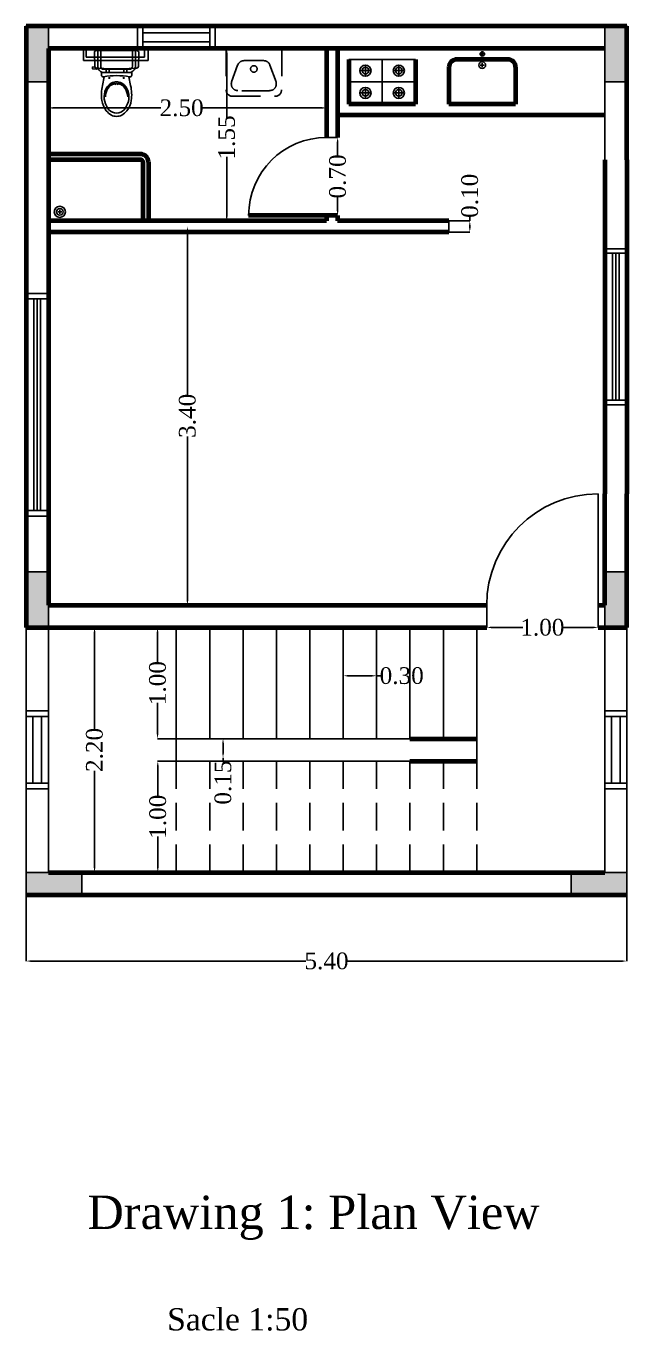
# Model space of a CAD drawing. Extents: x 159757 to 319554, y 183478 to 366995.
# Drawn here: x 159784.95 to 159790.35, y 183478.13 to 183489.84 of the extents above; entities that cross this region are included whole.
import ezdxf

# ---------------------------------------------------------------- set-up
doc = ezdxf.new("R2010")
doc.units = 0
doc.header["$MEASUREMENT"] = 0
doc.header["$PDSIZE"] = 2
doc.linetypes.add('Default', pattern=[0])
doc.linetypes.add('HIDDEN', pattern=[0.375, 0.25, -0.125])
for name, color, linetype in [('22', 3, 'HIDDEN'), ('DIM6', 180, 'Continuous'), ('Equipment', 31, 'Default'), ('FUR', 45, 'Continuous'), ('INT', 3, 'Continuous')]:
    doc.layers.add(name, color=color, linetype=linetype)
doc.layers.add('LINE-NUSS', color=255, linetype='Continuous', lineweight=70)
doc.styles.add('ATT', font='TXT')
doc.styles.get("Standard").update_dxf_attribs({"font": 'times.ttf', "height": 0.15})
doc.styles.add('style13', font='times.ttf', dxfattribs={"height": 0.06})
doc.dimstyles.new('Copy of dss', dxfattribs={"dimtxt": 0.18, "dimasz": 0.07, "dimexe": 0.18, "dimexo": 0.0625, "dimgap": 0.09, "dimtad": 0, "dimtoh": 1, "dimrnd": 0.05, "dimzin": 0, "dimdsep": 46, "dimtxsty": 'ATT', "dimcen": 0.09, "dimse1": 1, "dimse2": 1, "dimclrd": 8, "dimclrt": 2, "dimadec": 0, "dimazin": 0, "dimtfac": 1, "dimtofl": 0, "dimtmove": 0, "dimatfit": 3, "dimfxl": 0.18, "dimtolj": 1, "dimtzin": 0, "dimarcsym": 0})

# ---------------------------------------------------------------- blocks, each defined once
blk = doc.blocks.new('*D127')
at = {"layer": 'DEFPOINTS', "color": 0, "linetype": 'Continuous', "transparency": 16777216}
for p in [(159784.952, 183482.045), (159790.352, 183482.045), (159790.352, 183481.449)]:
    blk.add_point(p, dxfattribs=at)
at = {"layer": 'DIM6', "color": 0, "linetype": 'Continuous', "lineweight": -2, "transparency": 16777216}
for p, q in [((159784.952, 183482.043), (159784.952, 183481.447)), ((159790.352, 183482.043), (159790.352, 183481.447))]:
    blk.add_line(p, q, dxfattribs=at)
at = {"layer": 'DIM6', "color": 7, "linetype": 'Continuous', "lineweight": -2, "transparency": 16777216}
for p, q in [((159784.992, 183481.449), (159787.467, 183481.449)), ((159790.312, 183481.449), (159787.836, 183481.449))]:
    blk.add_line(p, q, dxfattribs=at)
at = {"layer": 'DIM6', "color": 7, "linetype": 'Continuous', "transparency": 16777216}
for points in [[(159784.992, 183481.455), (159784.992, 183481.442), (159784.952, 183481.449)], [(159790.312, 183481.455), (159790.312, 183481.442), (159790.352, 183481.449)]]:
    blk.add_solid(points, dxfattribs=at)
at = {"layer": 'DIM6', "color": 7, "linetype": 'Continuous', "transparency": 16777216, "insert": (159787.652, 183481.449), "char_height": 0.15, "attachment_point": 5}
blk.add_mtext('\\A1;5.40', dxfattribs=at)
blk = doc.blocks.new('*D128')
at = {"layer": 'DEFPOINTS', "color": 0, "linetype": 'Continuous', "transparency": 16777216}
for p in [(159787.802, 183484.011), (159788.102, 183484.011), (159788.102, 183484.011)]:
    blk.add_point(p, dxfattribs=at)
at = {"layer": 'DIM6', "color": 0, "linetype": 'Continuous', "lineweight": -2, "transparency": 16777216}
for p, q in [((159787.802, 183484.013), (159787.802, 183484.012)), ((159788.102, 183484.013), (159788.102, 183484.012))]:
    blk.add_line(p, q, dxfattribs=at)
at = {"layer": 'DIM6', "color": 7, "linetype": 'Continuous', "lineweight": -2, "transparency": 16777216}
for p, q in [((159787.842, 183484.011), (159788.062, 183484.011)), ((159788.102, 183484.011), (159788.142, 183484.011))]:
    blk.add_line(p, q, dxfattribs=at)
at = {"layer": 'DIM6', "color": 7, "linetype": 'Continuous', "transparency": 16777216}
for points in [[(159787.842, 183484.017), (159787.842, 183484.004), (159787.802, 183484.011)], [(159788.062, 183484.017), (159788.062, 183484.004), (159788.102, 183484.011)]]:
    blk.add_solid(points, dxfattribs=at)
at = {"layer": 'DIM6', "color": 7, "linetype": 'Continuous', "transparency": 16777216, "insert": (159788.328, 183484.011), "char_height": 0.15, "attachment_point": 5}
blk.add_mtext('\\A1;0.30', dxfattribs=at)
blk = doc.blocks.new('*D129')
at = {"layer": 'DEFPOINTS', "color": 0, "linetype": 'Continuous', "transparency": 16777216}
for p in [(159786.134, 183484.445), (159786.302, 183484.445), (159786.302, 183483.445)]:
    blk.add_point(p, dxfattribs=at)
at = {"layer": 'DIM6', "color": 0, "linetype": 'Continuous', "lineweight": -2, "transparency": 16777216}
for p, q in [((159786.3, 183484.445), (159786.132, 183484.445)), ((159786.3, 183483.445), (159786.132, 183483.445))]:
    blk.add_line(p, q, dxfattribs=at)
at = {"layer": 'DIM6', "color": 7, "linetype": 'Continuous', "lineweight": -2, "transparency": 16777216}
for p, q in [((159786.134, 183484.405), (159786.134, 183484.122)), ((159786.134, 183483.485), (159786.134, 183483.768))]:
    blk.add_line(p, q, dxfattribs=at)
at = {"layer": 'DIM6', "color": 7, "linetype": 'Continuous', "transparency": 16777216}
for points in [[(159786.127, 183484.405), (159786.14, 183484.405), (159786.134, 183484.445)], [(159786.127, 183483.485), (159786.14, 183483.485), (159786.134, 183483.445)]]:
    blk.add_solid(points, dxfattribs=at)
at = {"layer": 'DIM6', "color": 7, "linetype": 'Continuous', "transparency": 16777216, "insert": (159786.134, 183483.945), "char_height": 0.15, "attachment_point": 5, "rotation": 90}
blk.add_mtext('\\A1;1.00', dxfattribs=at)
blk = doc.blocks.new('*D130')
at = {"layer": 'DEFPOINTS', "color": 0, "linetype": 'Continuous', "transparency": 16777216}
for p in [(159785.465, 183484.445), (159785.465, 183482.245), (159785.567, 183482.245)]:
    blk.add_point(p, dxfattribs=at)
at = {"layer": 'DIM6', "color": 0, "linetype": 'Continuous', "lineweight": -2, "transparency": 16777216}
for p, q in [((159785.467, 183484.445), (159785.569, 183484.445)), ((159785.467, 183482.245), (159785.569, 183482.245))]:
    blk.add_line(p, q, dxfattribs=at)
at = {"layer": 'DIM6', "color": 7, "linetype": 'Continuous', "lineweight": -2, "transparency": 16777216}
for p, q in [((159785.567, 183484.405), (159785.567, 183483.532)), ((159785.567, 183482.285), (159785.567, 183483.157))]:
    blk.add_line(p, q, dxfattribs=at)
at = {"layer": 'DIM6', "color": 7, "linetype": 'Continuous', "transparency": 16777216}
for points in [[(159785.561, 183484.405), (159785.574, 183484.405), (159785.567, 183484.445)], [(159785.561, 183482.285), (159785.574, 183482.285), (159785.567, 183482.245)]]:
    blk.add_solid(points, dxfattribs=at)
at = {"layer": 'DIM6', "color": 7, "linetype": 'Continuous', "transparency": 16777216, "insert": (159785.567, 183483.345), "char_height": 0.15, "attachment_point": 5, "rotation": 90}
blk.add_mtext('\\A1;2.20', dxfattribs=at)
blk = doc.blocks.new('*D131')
at = {"layer": 'DEFPOINTS', "color": 0, "linetype": 'Continuous', "transparency": 16777216}
for p in [(159786.136, 183483.245), (159786.302, 183483.245), (159786.302, 183482.245)]:
    blk.add_point(p, dxfattribs=at)
at = {"layer": 'DIM6', "color": 0, "linetype": 'Continuous', "lineweight": -2, "transparency": 16777216}
for p, q in [((159786.3, 183483.245), (159786.134, 183483.245)), ((159786.3, 183482.245), (159786.134, 183482.245))]:
    blk.add_line(p, q, dxfattribs=at)
at = {"layer": 'DIM6', "color": 7, "linetype": 'Continuous', "lineweight": -2, "transparency": 16777216}
for p, q in [((159786.136, 183483.205), (159786.136, 183482.922)), ((159786.136, 183482.285), (159786.136, 183482.568))]:
    blk.add_line(p, q, dxfattribs=at)
at = {"layer": 'DIM6', "color": 7, "linetype": 'Continuous', "transparency": 16777216}
for points in [[(159786.129, 183483.205), (159786.142, 183483.205), (159786.136, 183483.245)], [(159786.129, 183482.285), (159786.142, 183482.285), (159786.136, 183482.245)]]:
    blk.add_solid(points, dxfattribs=at)
at = {"layer": 'DIM6', "color": 7, "linetype": 'Continuous', "transparency": 16777216, "insert": (159786.136, 183482.745), "char_height": 0.15, "attachment_point": 5, "rotation": 90}
blk.add_mtext('\\A1;1.00', dxfattribs=at)
blk = doc.blocks.new('*D132')
at = {"layer": 'DEFPOINTS', "color": 0, "linetype": 'Continuous', "transparency": 16777216}
for p in [(159786.902, 183483.445), (159786.722, 183483.274), (159786.722, 183483.274)]:
    blk.add_point(p, dxfattribs=at)
at = {"layer": 'DIM6', "color": 0, "linetype": 'Continuous', "lineweight": -2, "transparency": 16777216}
for p, q in [((159786.9, 183483.445), (159786.721, 183483.445)), ((159786.72, 183483.274), (159786.721, 183483.274))]:
    blk.add_line(p, q, dxfattribs=at)
at = {"layer": 'DIM6', "color": 7, "linetype": 'Continuous', "lineweight": -2, "transparency": 16777216}
for p, q in [((159786.722, 183483.405), (159786.722, 183483.314)), ((159786.722, 183483.274), (159786.722, 183483.234))]:
    blk.add_line(p, q, dxfattribs=at)
at = {"layer": 'DIM6', "color": 7, "linetype": 'Continuous', "transparency": 16777216}
for points in [[(159786.715, 183483.405), (159786.729, 183483.405), (159786.722, 183483.445)], [(159786.715, 183483.314), (159786.729, 183483.314), (159786.722, 183483.274)]]:
    blk.add_solid(points, dxfattribs=at)
at = {"layer": 'DIM6', "color": 7, "linetype": 'Continuous', "transparency": 16777216, "insert": (159786.722, 183483.052), "char_height": 0.15, "attachment_point": 5, "rotation": 90}
blk.add_mtext('\\A1;0.15', dxfattribs=at)
blk = doc.blocks.new('*D133')
at = {"layer": 'DEFPOINTS', "color": 0, "linetype": 'Continuous', "transparency": 16777216}
for p in [(159789.092, 183484.445), (159790.092, 183484.445), (159790.092, 183484.445)]:
    blk.add_point(p, dxfattribs=at)
at = {"layer": 'DIM6', "color": 0, "linetype": 'Continuous', "lineweight": -2, "transparency": 16777216}
for p, q in [((159789.092, 183484.447), (159789.092, 183484.446)), ((159790.092, 183484.447), (159790.092, 183484.446))]:
    blk.add_line(p, q, dxfattribs=at)
at = {"layer": 'DIM6', "color": 7, "linetype": 'Continuous', "lineweight": -2, "transparency": 16777216}
for p, q in [((159789.132, 183484.445), (159789.415, 183484.445)), ((159790.052, 183484.445), (159789.769, 183484.445))]:
    blk.add_line(p, q, dxfattribs=at)
at = {"layer": 'DIM6', "color": 7, "linetype": 'Continuous', "transparency": 16777216}
for points in [[(159789.132, 183484.452), (159789.132, 183484.438), (159789.092, 183484.445)], [(159790.052, 183484.452), (159790.052, 183484.438), (159790.092, 183484.445)]]:
    blk.add_solid(points, dxfattribs=at)
at = {"layer": 'DIM6', "color": 7, "linetype": 'Continuous', "transparency": 16777216, "insert": (159789.592, 183484.445), "char_height": 0.15, "attachment_point": 5}
blk.add_mtext('\\A1;1.00', dxfattribs=at)
blk = doc.blocks.new('A$C005B6D84')
at = {"layer": '22', "color": 33}
for p, q in [((0.43, 0.5), (0.059, 0.5)), ((0.43, 0), (0.43, 0.5)), ((0, 0.44), (0, 0.06)), ((0.05, 0.108), (0.05, 0.393)), ((0.13, 0.45), (0.28, 0.396)), ((0.32, 0.339), (0.32, 0.161)), ((0.13, 0.05), (0.28, 0.105)), ((0.43, 0), (0.059, 0))]:
    blk.add_line(p, q, dxfattribs=at)
blk.add_circle((0.245, 0.25), 0.0293, dxfattribs=at)
for centre, start, end in [((0.059, 0.44), 90, 180), ((0.11, 0.393), 70.1, 180), ((0.26, 0.339), 0, 69.98), ((0.26, 0.161), 290.02, 0), ((0.059, 0.06), 180, 270), ((0.11, 0.108), 180, 289.9)]:
    blk.add_arc(centre, 0.0595, start, end, dxfattribs=at)
blk = doc.blocks.new('toilet-n')
at = {"layer": 'Equipment'}
for p, q in [((0.217, 0), (0.217, -0.15)), ((0.083, -0.215), (-0.083, -0.215)), ((-0.073, -0.315), (-0.093, -0.315)), ((-0.083, -0.305), (-0.083, -0.325)), ((0.073, -0.315), (0.093, -0.315)), ((0.083, -0.305), (0.083, -0.325))]:
    blk.add_line(p, q, dxfattribs=at)
for points in [[(-0.235, 0), (0.235, 0, -0.421203), (0.255, -0.02), (0.251, -0.182, -0.384529), (0.232, -0.201, -0.020097), (0, -0.21, -0.020097), (-0.232, -0.201, -0.384529), (-0.251, -0.182), (-0.255, -0.02, -0.421203)], [(-0.174, -0.25), (0.174, -0.25), (0.174, -0.283, -0.472458), (0.15, -0.302, 0.097656), (-0.15, -0.302, -0.472458), (-0.174, -0.283)], [(0, -0.719, 0.221073), (0.087, -0.679, 0.102493), (0.136, -0.587, 0.121565), (0.134, -0.472, 0.187395), (0.062, -0.375, 0.126952), (0, -0.359, 0.126952), (-0.062, -0.375, 0.187395), (-0.134, -0.472, 0.121565), (-0.136, -0.587, 0.102493), (-0.087, -0.679, 0.221073)]]:
    blk.add_lwpolyline(points, format="xyb", close=True, dxfattribs=at)
for points in [[(-0.214, -0.202, -0.081906), (-0.217, -0.18), (-0.217, 0)], [(-0.172, -0.205, -0.203745), (-0.182, -0.18), (-0.182, 0)], [(0.172, -0.205, 0.203745), (0.183, -0.18), (0.183, 0)], [(-0.212, -0.208, -0.019656), (-0.214, -0.202)], [(0.214, -0.202, -0.32142), (0.148, -0.25), (-0.148, -0.25, -0.300027), (-0.212, -0.208)], [(-0.12, -0.215), (-0.148, -0.215, -0.194092), (-0.172, -0.205)], [(0.174, -0.203, -0.216674), (0.148, -0.215), (0.12, -0.215)], [(0.217, -0.15), (0.217, -0.19), (0.217, -0.18, -0.081902), (0.214, -0.202)], [(0.141, -0.3), (0.162, -0.402, -0.088113), (0.17, -0.574, -0.124068), (0.118, -0.691, -0.086475), (0.059, -0.742, -0.130408), (0, -0.756, -0.130408), (-0.059, -0.742, -0.086475), (-0.118, -0.691, -0.124068), (-0.17, -0.574, -0.088113), (-0.162, -0.402), (-0.141, -0.3)], [(-0.137, -0.53, -0.136377), (-0.109, -0.429, -0.205105), (-0.028, -0.367, -0.668461), (-0.025, -0.381, 0.213245), (-0.099, -0.435, 0.134007), (-0.128, -0.53)], [(-0.005, -0.391), (-0.016, -0.386, -0.801198), (-0.017, -0.382, -0.05862), (0, -0.38, -0.05862), (0.017, -0.382, -0.801198), (0.016, -0.386), (0.005, -0.391)], [(0.128, -0.53, 0.134007), (0.099, -0.435, 0.213245), (0.025, -0.381, -0.668461), (0.028, -0.367, -0.205105), (0.109, -0.429, -0.136377), (0.137, -0.53)]]:
    blk.add_lwpolyline(points, format="xyb", dxfattribs=at)
blk.add_lwpolyline([(-0.2, -0.203), (-0.231, -0.215), (-0.278, -0.208), (-0.275, -0.188), (-0.248, -0.192)], dxfattribs=at)
for points in [[(-0.083, -0.25), (-0.083, -0.212), (-0.12, -0.212), (-0.12, -0.25)], [(0.083, -0.25), (0.083, -0.212), (0.12, -0.212), (0.12, -0.25)]]:
    blk.add_lwpolyline(points, close=True, dxfattribs=at)
blk = doc.blocks.new('*D141')
at = {"layer": 'DEFPOINTS', "color": 0, "linetype": 'Continuous', "transparency": 16777216}
for p in [(159787.752, 183488.845), (159787.752, 183488.845), (159787.752, 183488.145)]:
    blk.add_point(p, dxfattribs=at)
at = {"layer": 'DIM6', "color": 0, "linetype": 'Continuous', "lineweight": -2, "transparency": 16777216}
for p, q in [((159787.75, 183488.845), (159787.75, 183488.845)), ((159787.75, 183488.145), (159787.75, 183488.145))]:
    blk.add_line(p, q, dxfattribs=at)
at = {"layer": 'DIM6', "color": 7, "linetype": 'Continuous', "lineweight": -2, "transparency": 16777216}
for p, q in [((159787.752, 183488.805), (159787.752, 183488.681)), ((159787.752, 183488.185), (159787.752, 183488.309))]:
    blk.add_line(p, q, dxfattribs=at)
at = {"layer": 'DIM6', "color": 7, "linetype": 'Continuous', "transparency": 16777216}
for points in [[(159787.745, 183488.805), (159787.759, 183488.805), (159787.752, 183488.845)], [(159787.745, 183488.185), (159787.759, 183488.185), (159787.752, 183488.145)]]:
    blk.add_solid(points, dxfattribs=at)
at = {"layer": 'DIM6', "color": 7, "linetype": 'Continuous', "transparency": 16777216, "insert": (159787.752, 183488.495), "char_height": 0.15, "attachment_point": 5, "rotation": 90}
blk.add_mtext('\\A1;0.70', dxfattribs=at)
blk = doc.blocks.new('*D142')
at = {"layer": 'DEFPOINTS', "color": 0, "linetype": 'Continuous', "transparency": 16777216}
for p in [(159787.652, 183489.11), (159785.152, 183488.845), (159787.652, 183488.845)]:
    blk.add_point(p, dxfattribs=at)
at = {"layer": 'DIM6', "color": 0, "linetype": 'Continuous', "lineweight": -2, "transparency": 16777216}
for p, q in [((159785.152, 183488.847), (159785.152, 183489.111)), ((159787.652, 183488.847), (159787.652, 183489.111))]:
    blk.add_line(p, q, dxfattribs=at)
at = {"layer": 'DIM6', "color": 7, "linetype": 'Continuous', "lineweight": -2, "transparency": 16777216}
for p, q in [((159785.192, 183489.11), (159786.163, 183489.11)), ((159787.612, 183489.11), (159786.537, 183489.11))]:
    blk.add_line(p, q, dxfattribs=at)
at = {"layer": 'DIM6', "color": 7, "linetype": 'Continuous', "transparency": 16777216}
for points in [[(159785.192, 183489.117), (159785.192, 183489.103), (159785.152, 183489.11)], [(159787.612, 183489.117), (159787.612, 183489.103), (159787.652, 183489.11)]]:
    blk.add_solid(points, dxfattribs=at)
at = {"layer": 'DIM6', "color": 7, "linetype": 'Continuous', "transparency": 16777216, "insert": (159786.35, 183489.11), "char_height": 0.15, "attachment_point": 5}
blk.add_mtext('\\A1;2.50', dxfattribs=at)
blk = doc.blocks.new('*D143')
at = {"layer": 'DEFPOINTS', "color": 0, "linetype": 'Continuous', "transparency": 16777216}
for p in [(159786.602, 183489.645), (159786.602, 183488.095), (159786.755, 183488.095)]:
    blk.add_point(p, dxfattribs=at)
at = {"layer": 'DIM6', "color": 0, "linetype": 'Continuous', "lineweight": -2, "transparency": 16777216}
for p, q in [((159786.604, 183489.645), (159786.756, 183489.645)), ((159786.604, 183488.095), (159786.756, 183488.095))]:
    blk.add_line(p, q, dxfattribs=at)
at = {"layer": 'DIM6', "color": 7, "linetype": 'Continuous', "lineweight": -2, "transparency": 16777216}
for p, q in [((159786.755, 183489.605), (159786.755, 183489.018)), ((159786.755, 183488.135), (159786.755, 183488.671))]:
    blk.add_line(p, q, dxfattribs=at)
at = {"layer": 'DIM6', "color": 7, "linetype": 'Continuous', "transparency": 16777216}
for points in [[(159786.748, 183489.605), (159786.762, 183489.605), (159786.755, 183489.645)], [(159786.748, 183488.135), (159786.762, 183488.135), (159786.755, 183488.095)]]:
    blk.add_solid(points, dxfattribs=at)
at = {"layer": 'DIM6', "color": 7, "linetype": 'Continuous', "transparency": 16777216, "insert": (159786.755, 183488.845), "char_height": 0.15, "attachment_point": 5, "rotation": 90}
blk.add_mtext('\\A1;1.55', dxfattribs=at)
blk = doc.blocks.new('*D144')
at = {"layer": 'DEFPOINTS', "color": 0, "linetype": 'Continuous', "transparency": 16777216}
for p in [(159786.402, 183488.045), (159786.402, 183484.645), (159786.402, 183484.645)]:
    blk.add_point(p, dxfattribs=at)
at = {"layer": 'DIM6', "color": 7, "linetype": 'Continuous', "lineweight": -2, "transparency": 16777216}
for p, q in [((159786.402, 183488.005), (159786.402, 183486.53)), ((159786.402, 183484.685), (159786.402, 183486.16))]:
    blk.add_line(p, q, dxfattribs=at)
at = {"layer": 'DIM6', "color": 0, "linetype": 'Continuous', "lineweight": -2, "transparency": 16777216}
for p, q in [((159786.404, 183488.045), (159786.403, 183488.045)), ((159786.4, 183484.645), (159786.4, 183484.645))]:
    blk.add_line(p, q, dxfattribs=at)
at = {"layer": 'DIM6', "color": 7, "linetype": 'Continuous', "transparency": 16777216}
for points in [[(159786.395, 183488.005), (159786.409, 183488.005), (159786.402, 183488.045)], [(159786.395, 183484.685), (159786.409, 183484.685), (159786.402, 183484.645)]]:
    blk.add_solid(points, dxfattribs=at)
at = {"layer": 'DIM6', "color": 7, "linetype": 'Continuous', "transparency": 16777216, "insert": (159786.402, 183486.345), "char_height": 0.15, "attachment_point": 5, "rotation": 90}
blk.add_mtext('\\A1;3.40', dxfattribs=at)
blk = doc.blocks.new('*D146')
at = {"layer": 'DEFPOINTS', "color": 0, "linetype": 'Continuous', "transparency": 16777216}
for p in [(159788.752, 183488.095), (159788.94, 183488.095), (159788.752, 183487.995)]:
    blk.add_point(p, dxfattribs=at)
at = {"layer": 'DIM6', "color": 0, "linetype": 'Continuous', "lineweight": -2, "transparency": 16777216}
for p, q in [((159788.754, 183488.095), (159788.941, 183488.095)), ((159788.754, 183487.995), (159788.941, 183487.995))]:
    blk.add_line(p, q, dxfattribs=at)
at = {"layer": 'DIM6', "color": 7, "linetype": 'Continuous', "lineweight": -2, "transparency": 16777216}
for p, q in [((159788.94, 183488.095), (159788.94, 183488.135)), ((159788.94, 183488.035), (159788.94, 183488.055))]:
    blk.add_line(p, q, dxfattribs=at)
at = {"layer": 'DIM6', "color": 7, "linetype": 'Continuous', "transparency": 16777216}
for points in [[(159788.933, 183488.055), (159788.947, 183488.055), (159788.94, 183488.095)], [(159788.933, 183488.035), (159788.947, 183488.035), (159788.94, 183487.995)]]:
    blk.add_solid(points, dxfattribs=at)
at = {"layer": 'DIM6', "color": 7, "linetype": 'Continuous', "transparency": 16777216, "insert": (159788.94, 183488.321), "char_height": 0.15, "attachment_point": 5, "rotation": 90}
blk.add_mtext('\\A1;0.10', dxfattribs=at)

msp = doc.modelspace()

# ---------------------------------------------------------------- hatches: boundary and pattern name
at = {"layer": 'DIM6', "linetype": 'Continuous'}
h = msp.add_hatch(color=7, dxfattribs=at)
h.dxf.hatch_style = 1
h.paths.add_polyline_path([(159785.152, 183489.845), (159784.952, 183489.845), (159784.952, 183489.345), (159785.152, 183489.345)])
h.paths.add_polyline_path([(159785.152, 183484.945), (159784.952, 183484.945), (159784.952, 183484.445), (159785.152, 183484.445)])
h.paths.add_polyline_path([(159785.452, 183482.245), (159784.952, 183482.245), (159784.952, 183482.045), (159785.452, 183482.045)])
h.paths.add_polyline_path([(159790.352, 183482.245), (159789.852, 183482.245), (159789.852, 183482.045), (159790.352, 183482.045)])
h.paths.add_polyline_path([(159790.352, 183484.945), (159790.152, 183484.945), (159790.152, 183484.445), (159790.352, 183484.445)])
h.paths.add_polyline_path([(159790.352, 183489.845), (159790.152, 183489.845), (159790.152, 183489.345), (159790.352, 183489.345)])

# ---------------------------------------------------------------- linework, layer by layer
at = {"layer": 'DIM6', "color": 7, "linetype": 'Continuous'}
for p, q in [((159785.152, 183489.845), (159785.652, 183489.845)), ((159785.952, 183489.645), (159785.952, 183489.845)), ((159786.002, 183489.645), (159786.002, 183489.845)), ((159786.602, 183489.645), (159786.602, 183489.845)), ((159786.652, 183489.645), (159786.652, 183489.845)), ((159786.602, 183489.785), (159786.002, 183489.785)), ((159786.602, 183489.705), (159786.002, 183489.705)), ((159789.034, 183489.595), (159789.07, 183489.595)), ((159789.052, 183489.577), (159789.052, 183489.613)), ((159787.852, 183489.545), (159788.452, 183489.545)), ((159788.452, 183489.545), (159787.852, 183489.545)), ((159787.852, 183489.545), (159787.852, 183489.145)), ((159788.152, 183489.545), (159787.852, 183489.545)), ((159787.852, 183489.545), (159787.852, 183489.345)), ((159788.002, 183489.495), (159788.002, 183489.395)), ((159788.152, 183489.545), (159788.152, 183489.145)), ((159788.152, 183489.345), (159788.152, 183489.545)), ((159788.302, 183489.495), (159788.302, 183489.395)), ((159788.452, 183489.145), (159788.452, 183489.545)), ((159789.034, 183489.495), (159789.07, 183489.495)), ((159789.052, 183489.477), (159789.052, 183489.513)), ((159787.952, 183489.445), (159788.052, 183489.445)), ((159788.252, 183489.445), (159788.352, 183489.445)), ((159784.952, 183489.345), (159784.952, 183489.19)), ((159787.852, 183489.345), (159788.452, 183489.345)), ((159787.952, 183489.245), (159788.052, 183489.245)), ((159788.002, 183489.295), (159788.002, 183489.195)), ((159788.252, 183489.245), (159788.352, 183489.245)), ((159788.302, 183489.295), (159788.302, 183489.195)), ((159790.152, 183488.645), (159790.152, 183489.345)), ((159790.352, 183489.345), (159790.352, 183488.345)), ((159784.952, 183489.19), (159784.952, 183488.99)), ((159787.852, 183489.145), (159788.452, 183489.145)), ((159787.652, 183488.845), (159787.752, 183488.845)), ((159785.255, 183488.159), (159785.255, 183488.195)), ((159785.237, 183488.177), (159785.273, 183488.177)), ((159788.752, 183488.095), (159788.752, 183487.995)), ((159790.152, 183487.845), (159790.352, 183487.845)), ((159790.152, 183487.805), (159790.352, 183487.805)), ((159790.222, 183487.805), (159790.222, 183486.485)), ((159790.252, 183487.805), (159790.252, 183486.485)), ((159790.282, 183487.805), (159790.282, 183486.485)), ((159784.952, 183487.445), (159785.152, 183487.445)), ((159784.952, 183487.395), (159785.152, 183487.395)), ((159785.022, 183487.395), (159785.022, 183485.495)), ((159785.052, 183487.395), (159785.052, 183485.495)), ((159785.082, 183487.395), (159785.082, 183485.495)), ((159790.152, 183486.485), (159790.352, 183486.485)), ((159790.152, 183486.445), (159790.352, 183486.445)), ((159790.092, 183484.645), (159790.092, 183485.645)), ((159784.952, 183485.495), (159785.152, 183485.495)), ((159784.952, 183485.445), (159785.152, 183485.445)), ((159784.952, 183484.945), (159784.952, 183485.445)), ((159789.092, 183484.645), (159789.092, 183484.445)), ((159790.092, 183484.645), (159790.092, 183484.445)), ((159784.952, 183484.445), (159784.952, 183482.045)), ((159785.152, 183484.445), (159785.152, 183482.245)), ((159786.302, 183484.445), (159786.302, 183483.445)), ((159786.602, 183484.445), (159786.602, 183483.445)), ((159786.902, 183484.445), (159786.902, 183483.445)), ((159787.202, 183484.445), (159787.202, 183483.445)), ((159787.502, 183484.445), (159787.502, 183483.445)), ((159787.802, 183484.445), (159787.802, 183483.445)), ((159788.102, 183484.445), (159788.102, 183483.445)), ((159788.402, 183484.445), (159788.402, 183483.445)), ((159788.702, 183484.445), (159788.702, 183483.445)), ((159789.002, 183484.445), (159789.002, 183483.445)), ((159790.152, 183484.445), (159790.152, 183482.245)), ((159790.152, 183484.445), (159790.152, 183482.245)), ((159790.352, 183484.445), (159790.352, 183482.045)), ((159785.152, 183483.695), (159784.952, 183483.695)), ((159785.152, 183483.645), (159784.952, 183483.645)), ((159785.152, 183483.645), (159784.952, 183483.645)), ((159785.012, 183483.645), (159785.012, 183483.045)), ((159785.092, 183483.645), (159785.092, 183483.045)), ((159790.352, 183483.695), (159790.152, 183483.695)), ((159790.352, 183483.645), (159790.152, 183483.645)), ((159790.212, 183483.645), (159790.212, 183483.045)), ((159790.292, 183483.645), (159790.292, 183483.045)), ((159786.302, 183483.445), (159786.302, 183483.245)), ((159788.402, 183483.445), (159786.302, 183483.445)), ((159789.002, 183483.445), (159789.002, 183483.245)), ((159788.402, 183483.245), (159786.302, 183483.245)), ((159785.152, 183483.045), (159784.952, 183483.045)), ((159785.152, 183483.045), (159784.952, 183483.045)), ((159790.352, 183483.045), (159790.152, 183483.045)), ((159785.152, 183482.995), (159784.952, 183482.995)), ((159790.352, 183482.995), (159790.152, 183482.995)), ((159785.152, 183482.245), (159784.952, 183482.245)), ((159785.452, 183482.245), (159785.452, 183482.045)), ((159789.852, 183482.245), (159789.852, 183482.045)), ((159790.152, 183482.245), (159790.352, 183482.245))]:
    msp.add_line(p, q, dxfattribs=at)
at = {"layer": 'DIM6', "color": 7, "linetype": 'HIDDEN'}
for p, q in [((159786.302, 183483.245), (159786.302, 183482.245)), ((159786.602, 183483.245), (159786.602, 183482.245)), ((159786.902, 183483.245), (159786.902, 183482.245)), ((159787.202, 183483.245), (159787.202, 183482.245)), ((159787.502, 183483.245), (159787.502, 183482.245)), ((159787.802, 183483.245), (159787.802, 183482.245)), ((159788.102, 183483.245), (159788.102, 183482.245)), ((159788.402, 183483.245), (159788.402, 183482.245)), ((159788.702, 183483.245), (159788.702, 183482.245)), ((159789.002, 183483.245), (159789.002, 183482.245))]:
    msp.add_line(p, q, dxfattribs=at)
at = {"layer": 'DIM6', "color": 7, "linetype": 'Continuous'}
for points in [[(159784.952, 183489.345), (159785.152, 183489.345), (159785.152, 183489.845), (159784.952, 183489.845)], [(159790.152, 183489.345), (159790.352, 183489.345), (159790.352, 183489.845), (159790.152, 183489.845)], [(159784.952, 183484.445), (159785.152, 183484.445), (159785.152, 183484.945), (159784.952, 183484.945)], [(159790.152, 183484.445), (159790.352, 183484.445), (159790.352, 183484.945), (159790.152, 183484.945)], [(159784.952, 183482.045), (159785.452, 183482.045), (159785.452, 183482.245), (159784.952, 183482.245)], [(159789.852, 183482.045), (159790.352, 183482.045), (159790.352, 183482.245), (159789.852, 183482.245)], [(159789.852, 183482.045), (159790.352, 183482.045), (159790.352, 183482.045), (159789.852, 183482.045)]]:
    msp.add_lwpolyline(points, close=True, dxfattribs=at)
for centre, radius in [((159789.052, 183489.595), 0.02), ((159788.002, 183489.445), 0.05), ((159788.002, 183489.445), 0.03), ((159788.302, 183489.445), 0.05), ((159788.302, 183489.445), 0.03), ((159789.052, 183489.495), 0.03), ((159788.002, 183489.245), 0.05), ((159788.002, 183489.245), 0.03), ((159788.302, 183489.245), 0.05), ((159788.302, 183489.245), 0.03), ((159785.255, 183488.177), 0.05), ((159785.255, 183488.177), 0.03)]:
    msp.add_circle(centre, radius, dxfattribs=at)
for centre, radius in [((159787.652, 183488.145), 0.7), ((159790.092, 183484.645), 1)]:
    msp.add_arc(centre, radius, 90, 180, dxfattribs=at)
at = {"layer": 'FUR', "linetype": 'Continuous'}
for p, q in [((159785.468, 183489.565), (159785.468, 183489.645)), ((159785.491, 183489.645), (159785.491, 183489.565)), ((159786.015, 183489.645), (159786.015, 183489.565)), ((159786.049, 183489.565), (159786.049, 183489.645)), ((159785.468, 183489.536), (159785.468, 183489.565)), ((159785.468, 183489.536), (159785.468, 183489.565)), ((159785.468, 183489.536), (159786.049, 183489.536)), ((159785.468, 183489.536), (159786.049, 183489.536)), ((159785.491, 183489.565), (159786.015, 183489.565)), ((159785.491, 183489.565), (159786.015, 183489.565)), ((159786.049, 183489.536), (159786.049, 183489.565))]:
    msp.add_line(p, q, dxfattribs=at)
at = {"layer": 'LINE-NUSS', "color": 7, "linetype": 'Continuous'}
for p, q in [((159790.352, 183489.845), (159784.952, 183489.845)), ((159784.952, 183489.845), (159784.952, 183484.445)), ((159790.152, 183489.645), (159785.152, 183489.645)), ((159785.152, 183489.645), (159785.152, 183484.645)), ((159787.652, 183489.645), (159787.652, 183488.845)), ((159787.752, 183489.645), (159787.752, 183488.845)), ((159787.852, 183489.545), (159787.852, 183489.145)), ((159788.452, 183489.545), (159788.452, 183489.145)), ((159788.752, 183489.475), (159788.752, 183489.145)), ((159789.282, 183489.545), (159788.822, 183489.545)), ((159789.352, 183489.475), (159789.352, 183489.145)), ((159788.452, 183489.145), (159787.852, 183489.145)), ((159789.352, 183489.145), (159788.752, 183489.145)), ((159790.152, 183489.045), (159787.752, 183489.045)), ((159785.982, 183488.695), (159785.152, 183488.695)), ((159785.982, 183488.645), (159785.152, 183488.645)), ((159786.002, 183488.625), (159786.002, 183488.095)), ((159786.052, 183488.625), (159786.052, 183488.095)), ((159790.152, 183488.645), (159790.152, 183485.645)), ((159790.352, 183488.645), (159790.352, 183485.645)), ((159787.652, 183488.095), (159785.152, 183488.095)), ((159787.752, 183488.145), (159786.952, 183488.145)), ((159787.652, 183488.145), (159787.652, 183488.095)), ((159787.752, 183488.145), (159787.752, 183488.095)), ((159788.752, 183488.095), (159787.752, 183488.095)), ((159788.752, 183487.995), (159785.152, 183487.995)), ((159785.152, 183484.645), (159789.092, 183484.645)), ((159790.092, 183484.645), (159790.152, 183484.645)), ((159784.952, 183484.445), (159789.092, 183484.445)), ((159790.092, 183484.445), (159790.352, 183484.445)), ((159788.402, 183483.445), (159789.002, 183483.445)), ((159788.402, 183483.245), (159789.002, 183483.245)), ((159785.152, 183482.245), (159790.152, 183482.245)), ((159784.952, 183482.045), (159790.352, 183482.045))]:
    msp.add_line(p, q, dxfattribs=at)
for points in [[(159790.352, 183488.645), (159790.352, 183489.845)], [(159790.152, 183484.645), (159790.152, 183485.645)], [(159790.352, 183484.445), (159790.352, 183485.645)]]:
    msp.add_lwpolyline(points, dxfattribs=at)
for centre, radius, start, end in [((159788.822, 183489.475), 0.07, 90, 180), ((159789.282, 183489.475), 0.07, 360, 90), ((159785.982, 183488.625), 0.07, 0, 90), ((159785.982, 183488.625), 0.02, 0, 90)]:
    msp.add_arc(centre, radius, start, end, dxfattribs=at)

# ---------------------------------------------------------------- block references
at = {"layer": 'Equipment', "xscale": 0.7814158681485084, "yscale": 0.7814158681485084, "zscale": 0.7814158681567109, "rotation": 359.9997865400098}
msp.add_blockref('toilet-n', (159785.765, 183489.625), dxfattribs=at)
at = {"layer": 'INT', "rotation": 90}
msp.add_blockref('A$C005B6D84', (159787.249, 183489.215), dxfattribs=at)

# ---------------------------------------------------------------- texts
at = {"layer": 'DIM6', "color": 7, "linetype": 'Continuous'}
msp.add_text('Drawing 1: Plan View', height=0.3, dxfattribs=at).set_placement((159785.503, 183479.043))
at = {"layer": 'DIM6', "color": 7, "linetype": 'Continuous', "style": 'style13'}
msp.add_text('Sacle 1:50', height=0.2, dxfattribs=at).set_placement((159786.22, 183478.132))

# ---------------------------------------------------------------- dimensions: what is measured, and where the dimension line sits
at = {"layer": 'DIM6', "color": 7, "linetype": 'Continuous'}
dim = msp.add_linear_dim(base=(159786.755, 183488.095), p1=(159786.602, 183489.645), p2=(159786.602, 183488.095), angle=90, dimstyle='Copy of dss', override={"dimtxt": 0.15, "dimasz": 0.04, "dimexe": 0.0015, "dimexo": 0.002, "dimgap": 0, "dimtoh": 0, "dimtxsty": 'Standard', "dimse1": 0, "dimse2": 0, "dimclrd": 7, "dimclrt": 7, "dimfxl": 0}, dxfattribs=at)
dim.commit()
dim.dimension.update_dxf_attribs({"geometry": '*D143', "text_midpoint": (159786.755, 183488.845), "dimtype": 160})
dim = msp.add_linear_dim(base=(159787.652, 183489.11), p1=(159785.152, 183488.845), p2=(159787.652, 183488.845), dimstyle='Copy of dss', override={"dimtxt": 0.15, "dimasz": 0.04, "dimexe": 0.0015, "dimexo": 0.002, "dimgap": 0, "dimtoh": 0, "dimtxsty": 'Standard', "dimse1": 0, "dimse2": 0, "dimclrd": 7, "dimclrt": 7, "dimfxl": 0}, dxfattribs=at)
dim.commit()
dim.dimension.update_dxf_attribs({"geometry": '*D142', "text_midpoint": (159786.35, 183489.11), "dimtype": 160})
for base, p1, p2, picture, middle in [((159787.752, 183488.845), (159787.752, 183488.145), (159787.752, 183488.845), '*D141', (159787.752, 183488.495)), ((159788.94, 183488.095), (159788.752, 183487.995), (159788.752, 183488.095), '*D146', (159788.94, 183488.321)), ((159786.402, 183484.645), (159786.402, 183488.045), (159786.402, 183484.645), '*D144', (159786.402, 183486.345)), ((159785.567, 183482.245), (159785.465, 183484.445), (159785.465, 183482.245), '*D130', (159785.567, 183483.345)), ((159786.134, 183484.445), (159786.302, 183483.445), (159786.302, 183484.445), '*D129', (159786.134, 183483.945)), ((159786.722, 183483.274), (159786.902, 183483.445), (159786.722, 183483.274), '*D132', (159786.722, 183483.052)), ((159786.136, 183483.245), (159786.302, 183482.245), (159786.302, 183483.245), '*D131', (159786.136, 183482.745))]:
    dim = msp.add_linear_dim(base=base, p1=p1, p2=p2, angle=90, dimstyle='Copy of dss', override={"dimtxt": 0.15, "dimasz": 0.04, "dimexe": 0.0015, "dimexo": 0.002, "dimgap": 0, "dimtoh": 0, "dimtxsty": 'Standard', "dimse1": 0, "dimse2": 0, "dimclrd": 7, "dimclrt": 7, "dimfxl": 0}, dxfattribs=at)
    dim.commit()
    dim.dimension.update_dxf_attribs({"geometry": picture, "text_midpoint": middle})
for base, p1, p2, picture, middle in [((159790.092, 183484.445), (159789.092, 183484.445), (159790.092, 183484.445), '*D133', (159789.592, 183484.445)), ((159788.102, 183484.011), (159787.802, 183484.011), (159788.102, 183484.011), '*D128', (159788.328, 183484.011)), ((159790.352, 183481.449), (159784.952, 183482.045), (159790.352, 183482.045), '*D127', (159787.652, 183481.449))]:
    dim = msp.add_linear_dim(base=base, p1=p1, p2=p2, dimstyle='Copy of dss', override={"dimtxt": 0.15, "dimasz": 0.04, "dimexe": 0.0015, "dimexo": 0.002, "dimgap": 0, "dimtoh": 0, "dimtxsty": 'Standard', "dimse1": 0, "dimse2": 0, "dimclrd": 7, "dimclrt": 7, "dimfxl": 0}, dxfattribs=at)
    dim.commit()
    dim.dimension.update_dxf_attribs({"geometry": picture, "text_midpoint": middle})

doc.saveas('drawing.dxf')
